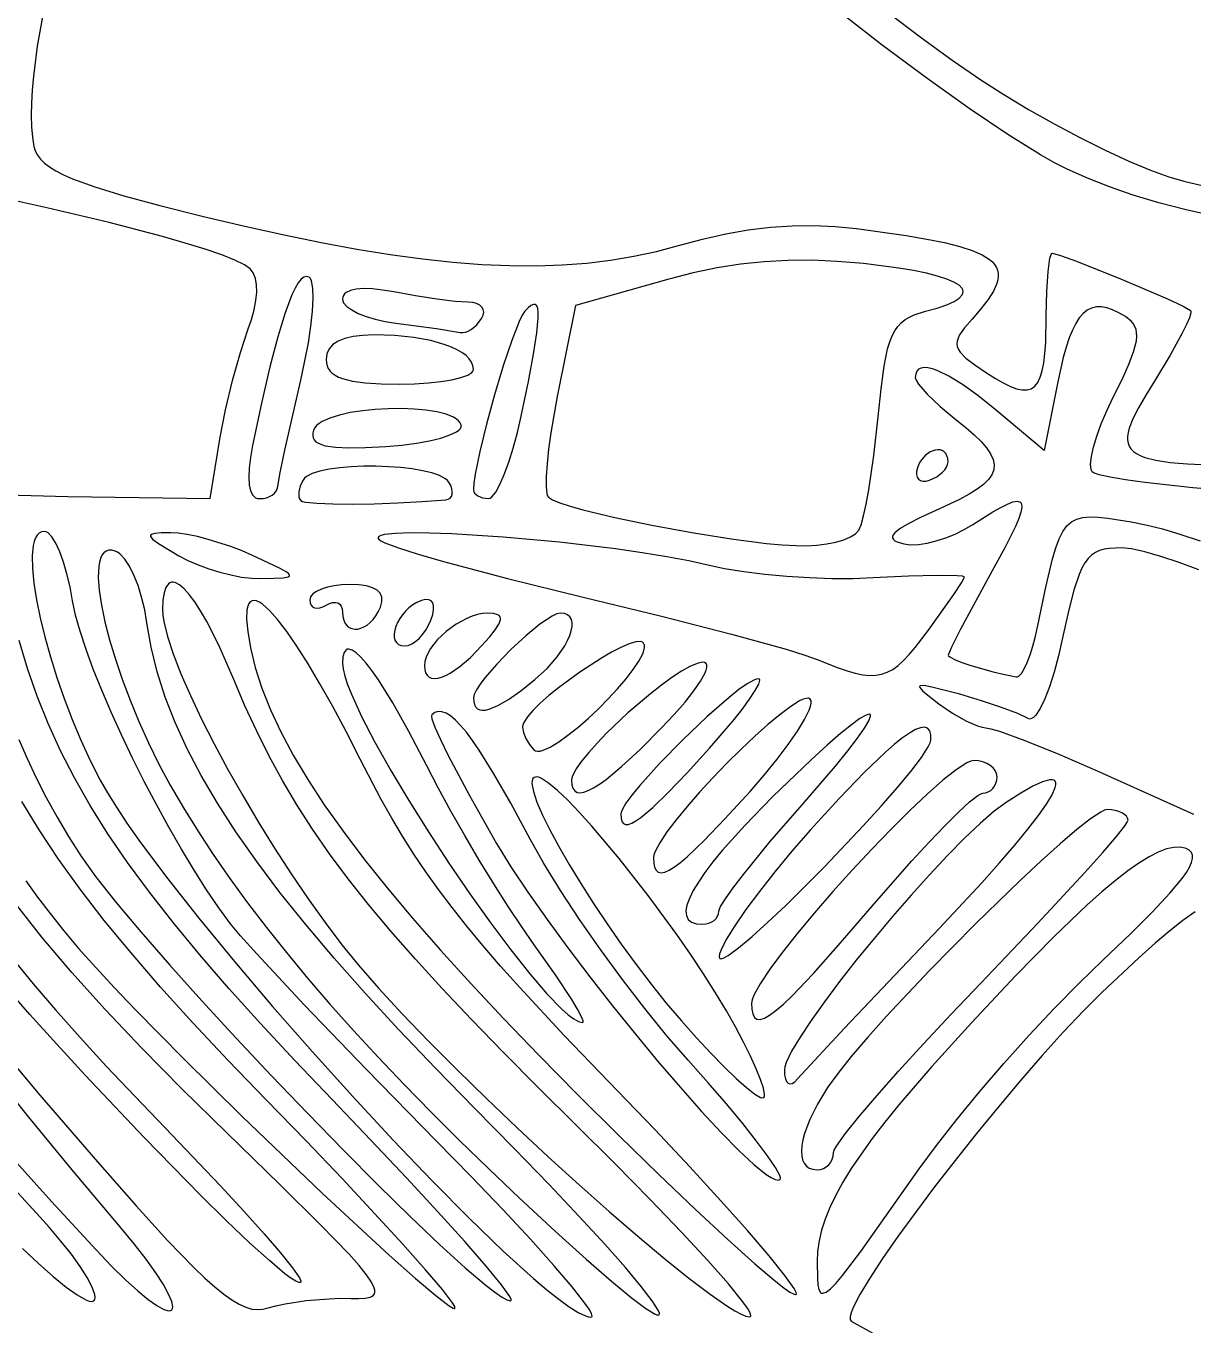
# Model space of a CAD drawing. Header units: millimetres. Extents: x -4.58 to 1.11, y 0.34 to 8.32.
# Drawn here: x -0.871 to -0.078, y 3.272 to 4.154 of the extents above; entities that cross this region are included whole.
import ezdxf

# ---------------------------------------------------------------- set-up
doc = ezdxf.new("R2010")
doc.units = ezdxf.units.MM

msp = doc.modelspace()

# ---------------------------------------------------------------- linework, layer by layer
at = {"flags": 128}
for points in [[(-0.858895, 4.162828), (-0.862824, 4.140493), (-0.86547, 4.120057), (-0.866293, 4.110621), (-0.866772, 4.101741), (-0.866898, 4.093447), (-0.866664, 4.085765), (-0.866062, 4.078722), (-0.865083, 4.072347), (-0.864232, 4.069408), (-0.862802, 4.066574), (-0.860735, 4.063823), (-0.857975, 4.06113), (-0.854464, 4.058473), (-0.850146, 4.055827), (-0.844964, 4.053169), (-0.838859, 4.050476), (-0.823658, 4.044889), (-0.804085, 4.038878), (-0.779685, 4.032256), (-0.75, 4.024833), (-0.721938, 4.018211), (-0.695299, 4.012331), (-0.670003, 4.007187), (-0.645971, 4.002776), (-0.623125, 3.999092), (-0.601384, 3.996131), (-0.58067, 3.993887), (-0.560905, 3.992356), (-0.542007, 3.991533), (-0.5239, 3.991412), (-0.506502, 3.99199), (-0.489736, 3.993261), (-0.473522, 3.995221), (-0.457782, 3.997863), (-0.442435, 4.001185), (-0.427403, 4.005181), (-0.411156, 4.009556), (-0.39541, 4.013075), (-0.380079, 4.015745), (-0.365076, 4.017575), (-0.350316, 4.018573), (-0.335711, 4.018749), (-0.321176, 4.018111), (-0.306625, 4.016667), (-0.272776, 4.011941), (-0.258816, 4.009566), (-0.246752, 4.00712), (-0.236525, 4.004555), (-0.228076, 4.001826), (-0.221343, 3.998885), (-0.216267, 3.995686), (-0.214332, 3.993974), (-0.212789, 3.992181), (-0.21163, 3.990299), (-0.210848, 3.988323), (-0.210436, 3.986248), (-0.210385, 3.984067), (-0.210689, 3.981774), (-0.21134, 3.979364), (-0.213652, 3.974168), (-0.217263, 3.968432), (-0.222112, 3.962109), (-0.228139, 3.955153), (-0.23315, 3.949343), (-0.236546, 3.94451), (-0.237611, 3.942363), (-0.238241, 3.940345), (-0.238425, 3.938417), (-0.238153, 3.93654), (-0.237414, 3.934676), (-0.236197, 3.932786), (-0.232291, 3.928776), (-0.226351, 3.9242), (-0.218292, 3.91875), (-0.212325, 3.914981), (-0.206949, 3.911911), (-0.202134, 3.909567), (-0.197852, 3.907975), (-0.194075, 3.907163), (-0.190776, 3.907158), (-0.187924, 3.907986), (-0.185493, 3.909675), (-0.183454, 3.912252), (-0.181778, 3.915743), (-0.180438, 3.920175), (-0.179405, 3.925576), (-0.178651, 3.931972), (-0.178147, 3.939391), (-0.177778, 3.957403), (-0.177447, 3.973943), (-0.176545, 3.987488), (-0.175211, 3.996639), (-0.174426, 3.999131), (-0.17401, 3.999779), (-0.173583, 4), (-0.168119, 3.998497), (-0.157182, 3.9945), (-0.126255, 3.982082), (-0.095535, 3.968869), (-0.084855, 3.963879), (-0.07975, 3.960986), (-0.079531, 3.960416), (-0.079604, 3.959408), (-0.080576, 3.95618), (-0.082567, 3.951498), (-0.085476, 3.945559), (-0.093641, 3.930693), (-0.104264, 3.913153), (-0.110244, 3.903509), (-0.115185, 3.895003), (-0.118971, 3.887563), (-0.121485, 3.88112), (-0.12223, 3.878249), (-0.122612, 3.875601), (-0.122619, 3.873166), (-0.122235, 3.870936), (-0.121447, 3.868901), (-0.120238, 3.867052), (-0.118596, 3.865382), (-0.116505, 3.86388), (-0.113951, 3.862538), (-0.11092, 3.861348), (-0.103366, 3.859384), (-0.093727, 3.857918), (-0.081887, 3.856877), (-0.06773, 3.856192)], [(-0.062723, 4.024771), (-0.08266, 4.029356), (-0.101317, 4.034247), (-0.118712, 4.039447), (-0.134864, 4.044959), (-0.149792, 4.050786), (-0.163514, 4.056931), (-0.172094, 4.061325), (-0.181721, 4.066751), (-0.20387, 4.080494), (-0.229472, 4.09776), (-0.258036, 4.118145), (-0.289074, 4.141247), (-0.322095, 4.166664)], [(-0.285779, 4.163784), (-0.262375, 4.146124), (-0.241015, 4.13059), (-0.222222, 4.117625), (-0.20658, 4.107609), (-0.189796, 4.097565), (-0.172393, 4.087762), (-0.154896, 4.07847), (-0.137828, 4.069959), (-0.121714, 4.062498), (-0.107078, 4.056357), (-0.094444, 4.051806), (-0.084279, 4.048921), (-0.071791, 4.046013)], [(-0.738556, 3.875), (-0.734934, 3.893638), (-0.730187, 3.913583), (-0.724931, 3.932445), (-0.719778, 3.947833), (-0.717345, 3.954879), (-0.715547, 3.961539), (-0.714386, 3.967741), (-0.713866, 3.973413), (-0.713989, 3.978482), (-0.714756, 3.982876), (-0.716171, 3.986522), (-0.718236, 3.989347), (-0.722116, 3.992079), (-0.728632, 3.995234), (-0.737624, 3.99877), (-0.74893, 4.002648), (-0.762389, 4.006828), (-0.777841, 4.01127), (-0.814078, 4.020778), (-0.856352, 4.030851), (-0.903375, 4.041168)], [(-0.305083, 3.811861), (-0.303492, 3.815573), (-0.301773, 3.821604), (-0.299983, 3.829638), (-0.298175, 3.839359), (-0.294726, 3.862601), (-0.291861, 3.888806), (-0.289936, 3.907966), (-0.287879, 3.92317), (-0.285456, 3.934938), (-0.284034, 3.939696), (-0.282432, 3.943792), (-0.280622, 3.947289), (-0.278573, 3.950252), (-0.276257, 3.952748), (-0.273644, 3.954841), (-0.270705, 3.956596), (-0.267411, 3.958078), (-0.259639, 3.960486), (-0.251751, 3.962673), (-0.245339, 3.964892), (-0.240386, 3.967133), (-0.236878, 3.969383), (-0.234799, 3.971631), (-0.234291, 3.97275), (-0.234135, 3.973865), (-0.234328, 3.974973), (-0.234869, 3.976073), (-0.236988, 3.978245), (-0.240475, 3.980368), (-0.245316, 3.98243), (-0.251494, 3.984421), (-0.258996, 3.986328), (-0.267806, 3.98814), (-0.277909, 3.989845), (-0.301931, 3.992889), (-0.319617, 3.994393), (-0.33663, 3.995113), (-0.353139, 3.995039), (-0.369309, 3.994155), (-0.385309, 3.992448), (-0.401306, 3.989906), (-0.417466, 3.986516), (-0.433958, 3.982264), (-0.497375, 3.964472), (-0.509792, 3.902597), (-0.514113, 3.878064), (-0.515633, 3.866959), (-0.516693, 3.857002), (-0.517268, 3.848472), (-0.517333, 3.84165), (-0.516863, 3.836816), (-0.51642, 3.835232), (-0.515833, 3.83425), (-0.513043, 3.832484), (-0.508019, 3.830445), (-0.501022, 3.828182), (-0.492309, 3.825747), (-0.470766, 3.820559), (-0.445458, 3.815286), (-0.41845, 3.810332), (-0.391806, 3.8061), (-0.367593, 3.802993), (-0.357043, 3.801988), (-0.347875, 3.801417), (-0.340603, 3.801374), (-0.333531, 3.801803), (-0.326832, 3.802658), (-0.320682, 3.803899), (-0.315257, 3.805483), (-0.310732, 3.807366), (-0.307283, 3.809506), (-0.305083, 3.811861)], [(-0.699597, 3.841667), (-0.698243, 3.849941), (-0.694839, 3.866309), (-0.683944, 3.913847), (-0.681076, 3.926797), (-0.678778, 3.939111), (-0.677073, 3.950504), (-0.675984, 3.960689), (-0.675536, 3.96938), (-0.675751, 3.976291), (-0.676653, 3.981134), (-0.677368, 3.982692), (-0.678264, 3.983625), (-0.680001, 3.984168), (-0.681821, 3.983701), (-0.683725, 3.982221), (-0.685715, 3.979726), (-0.687792, 3.976211), (-0.689956, 3.971675), (-0.69455, 3.959524), (-0.699508, 3.94325), (-0.704836, 3.922828), (-0.710544, 3.898234), (-0.716639, 3.869444), (-0.718096, 3.861293), (-0.718961, 3.854105), (-0.719238, 3.847917), (-0.718932, 3.842769), (-0.718049, 3.838698), (-0.716594, 3.835743), (-0.715653, 3.834696), (-0.714571, 3.833942), (-0.713349, 3.833486), (-0.711986, 3.833333), (-0.709573, 3.833503), (-0.707304, 3.833991), (-0.705232, 3.834762), (-0.703406, 3.835781), (-0.701879, 3.837016), (-0.700701, 3.838431), (-0.699923, 3.839993), (-0.699597, 3.841667)], [(-0.561111, 3.955556), (-0.560057, 3.957788), (-0.559702, 3.95987), (-0.56001, 3.961757), (-0.560943, 3.963403), (-0.562464, 3.964762), (-0.564535, 3.96579), (-0.56712, 3.96644), (-0.570181, 3.966667), (-0.579107, 3.967215), (-0.591632, 3.968707), (-0.606095, 3.970915), (-0.620833, 3.973611), (-0.628482, 3.974933), (-0.635306, 3.975687), (-0.641243, 3.975882), (-0.646236, 3.975524), (-0.650224, 3.974624), (-0.653146, 3.973189), (-0.654189, 3.972274), (-0.654943, 3.971228), (-0.655401, 3.970053), (-0.655556, 3.96875), (-0.655368, 3.967525), (-0.654819, 3.96629), (-0.652706, 3.963818), (-0.649367, 3.961401), (-0.644948, 3.959106), (-0.639598, 3.956999), (-0.633466, 3.955146), (-0.626698, 3.953615), (-0.619444, 3.952472), (-0.591684, 3.94879), (-0.575653, 3.946222), (-0.573971, 3.946089), (-0.572131, 3.946405), (-0.570192, 3.947131), (-0.568215, 3.948227), (-0.564383, 3.95138), (-0.561111, 3.955556)], [(-0.53425, 3.889431), (-0.5294, 3.912748), (-0.525866, 3.93145), (-0.52364, 3.945783), (-0.522712, 3.955993), (-0.522732, 3.95963), (-0.523074, 3.962329), (-0.523737, 3.96412), (-0.524719, 3.965036), (-0.526019, 3.965107), (-0.527637, 3.964363), (-0.52957, 3.962835), (-0.531819, 3.960556), (-0.533547, 3.957936), (-0.535646, 3.953581), (-0.540686, 3.940584), (-0.54641, 3.923412), (-0.552285, 3.90391), (-0.557779, 3.883923), (-0.562362, 3.865298), (-0.565502, 3.849879), (-0.566364, 3.84395), (-0.566667, 3.839514), (-0.566459, 3.838271), (-0.565863, 3.837113), (-0.564921, 3.836063), (-0.563674, 3.835148), (-0.560432, 3.833821), (-0.556472, 3.833333), (-0.555373, 3.833624), (-0.554182, 3.834478), (-0.55157, 3.837759), (-0.548728, 3.842946), (-0.545747, 3.849809), (-0.542717, 3.858119), (-0.53973, 3.867646), (-0.536877, 3.87816), (-0.53425, 3.889431)], [(-0.040222, 3.837417), (-0.078177, 3.840744), (-0.110714, 3.844372), (-0.123869, 3.84616), (-0.134373, 3.847858), (-0.141792, 3.849411), (-0.145694, 3.850764), (-0.146562, 3.851611), (-0.14717, 3.852896), (-0.147633, 3.856674), (-0.147139, 3.861886), (-0.145743, 3.868323), (-0.143501, 3.875774), (-0.140468, 3.88403), (-0.136699, 3.892879), (-0.13225, 3.902111), (-0.126018, 3.914702), (-0.121355, 3.925098), (-0.118221, 3.933574), (-0.116573, 3.94041), (-0.116293, 3.943298), (-0.116369, 3.94588), (-0.116795, 3.948191), (-0.117566, 3.950263), (-0.118678, 3.952134), (-0.120124, 3.953836), (-0.124, 3.956875), (-0.128505, 3.959509), (-0.132713, 3.9615), (-0.136642, 3.96283), (-0.140308, 3.963485), (-0.143729, 3.963446), (-0.146921, 3.962699), (-0.149901, 3.961226), (-0.152686, 3.959012), (-0.155293, 3.95604), (-0.157739, 3.952293), (-0.160042, 3.947756), (-0.162217, 3.942412), (-0.164282, 3.936245), (-0.166254, 3.929237), (-0.169986, 3.912639), (-0.179236, 3.865917), (-0.212694, 3.894069), (-0.224229, 3.903327), (-0.234669, 3.910812), (-0.243877, 3.916472), (-0.251717, 3.920252), (-0.255081, 3.92142), (-0.258053, 3.922097), (-0.260614, 3.922278), (-0.262747, 3.921954), (-0.264436, 3.92112), (-0.265664, 3.919769), (-0.266413, 3.917893), (-0.266667, 3.915486), (-0.2661, 3.913686), (-0.264475, 3.911145), (-0.258507, 3.904309), (-0.249674, 3.895916), (-0.238889, 3.886903), (-0.23232, 3.881578), (-0.226698, 3.876647), (-0.222032, 3.872068), (-0.218332, 3.867798), (-0.215608, 3.863795), (-0.213869, 3.860016), (-0.213125, 3.856418), (-0.213385, 3.85296), (-0.21466, 3.849598), (-0.216957, 3.84629), (-0.220288, 3.842994), (-0.224662, 3.839666), (-0.230089, 3.836265), (-0.236577, 3.832748), (-0.252778, 3.825194), (-0.263109, 3.820535), (-0.271158, 3.81651), (-0.276977, 3.813064), (-0.280618, 3.810144), (-0.281639, 3.808864), (-0.282135, 3.807695), (-0.282112, 3.806629), (-0.281579, 3.805661), (-0.28054, 3.804784), (-0.279002, 3.80399), (-0.274458, 3.802625), (-0.269893, 3.802086), (-0.264576, 3.802277), (-0.258699, 3.803144), (-0.252453, 3.804634), (-0.246031, 3.806691), (-0.239624, 3.809264), (-0.233425, 3.812297), (-0.227625, 3.815736), (-0.214011, 3.824314), (-0.208565, 3.827405), (-0.204013, 3.829663), (-0.200347, 3.83106), (-0.197556, 3.831569), (-0.195632, 3.831164), (-0.194992, 3.83061), (-0.194564, 3.829818), (-0.194344, 3.827503), (-0.194961, 3.824193), (-0.196406, 3.819861), (-0.19867, 3.81448), (-0.205616, 3.800464), (-0.215722, 3.781931), (-0.236005, 3.744646), (-0.242177, 3.732544), (-0.244444, 3.727194), (-0.244147, 3.726577), (-0.243285, 3.725849), (-0.240056, 3.724121), (-0.235131, 3.72213), (-0.228882, 3.719995), (-0.213905, 3.715767), (-0.205924, 3.713912), (-0.198111, 3.712389), (-0.197312, 3.712445), (-0.196462, 3.712868), (-0.194639, 3.71474), (-0.192701, 3.717862), (-0.190708, 3.722092), (-0.188721, 3.727286), (-0.186799, 3.733301), (-0.185001, 3.739994), (-0.183389, 3.747222)], [(-0.566667, 3.921028), (-0.566997, 3.92352), (-0.567969, 3.925918), (-0.569557, 3.928212), (-0.571734, 3.930394), (-0.574475, 3.932453), (-0.577752, 3.934382), (-0.581539, 3.93617), (-0.585811, 3.937809), (-0.5957, 3.940602), (-0.607208, 3.942688), (-0.620124, 3.943993), (-0.634236, 3.944444), (-0.641779, 3.944179), (-0.648339, 3.943387), (-0.653909, 3.942071), (-0.658483, 3.940236), (-0.662052, 3.937885), (-0.664611, 3.935023), (-0.666152, 3.931652), (-0.666667, 3.927778), (-0.666512, 3.925556), (-0.666038, 3.923517), (-0.665227, 3.921655), (-0.664063, 3.919965), (-0.662531, 3.918441), (-0.660613, 3.917078), (-0.658294, 3.915871), (-0.655557, 3.914814), (-0.648765, 3.913129), (-0.640106, 3.911979), (-0.62945, 3.911321), (-0.616667, 3.911111), (-0.606623, 3.911313), (-0.597253, 3.911893), (-0.588761, 3.91281), (-0.581354, 3.914023), (-0.575236, 3.915491), (-0.570612, 3.917176), (-0.567687, 3.919035), (-0.566926, 3.920017), (-0.566667, 3.921028)], [(-0.575, 3.883333), (-0.575641, 3.884855), (-0.576756, 3.88626), (-0.578312, 3.887551), (-0.580279, 3.888728), (-0.58532, 3.890745), (-0.591628, 3.892321), (-0.598954, 3.893463), (-0.607048, 3.894181), (-0.615659, 3.894482), (-0.624538, 3.894377), (-0.633435, 3.893872), (-0.6421, 3.892977), (-0.650283, 3.8917), (-0.657734, 3.89005), (-0.664204, 3.888035), (-0.669442, 3.885665), (-0.67152, 3.884348), (-0.673198, 3.882946), (-0.674442, 3.881459), (-0.675222, 3.879889), (-0.675717, 3.877932), (-0.675822, 3.876163), (-0.675522, 3.874578), (-0.674795, 3.873173), (-0.673625, 3.871942), (-0.671992, 3.870883), (-0.669878, 3.869991), (-0.667264, 3.869262), (-0.660463, 3.868276), (-0.651441, 3.867891), (-0.640049, 3.868074), (-0.626139, 3.868792), (-0.615365, 3.869704), (-0.605424, 3.870995), (-0.596524, 3.872605), (-0.588877, 3.874474), (-0.582691, 3.876541), (-0.578176, 3.878747), (-0.576611, 3.879883), (-0.575543, 3.881031), (-0.574997, 3.882184), (-0.575, 3.883333)], [(-0.892073, 3.836145), (-0.842167, 3.834806), (-0.745444, 3.833333), (-0.738556, 3.875)], [(-0.244444, 3.858333), (-0.244627, 3.860582), (-0.245149, 3.862458), (-0.245968, 3.86397), (-0.247045, 3.865126), (-0.248339, 3.865933), (-0.249809, 3.866401), (-0.251415, 3.866537), (-0.253116, 3.866349), (-0.256641, 3.865035), (-0.26006, 3.862523), (-0.263047, 3.858878), (-0.264277, 3.856652), (-0.265278, 3.854167), (-0.26586, 3.851741), (-0.265909, 3.849642), (-0.265461, 3.847904), (-0.264549, 3.846562), (-0.263207, 3.84565), (-0.261469, 3.845202), (-0.25937, 3.845251), (-0.256944, 3.845833), (-0.252091, 3.848109), (-0.248116, 3.851224), (-0.246587, 3.852968), (-0.245431, 3.854769), (-0.2447, 3.856574), (-0.244444, 3.858333)], [(-0.585458, 3.832528), (-0.583792, 3.832917), (-0.582509, 3.833718), (-0.581617, 3.834882), (-0.581125, 3.836361), (-0.581042, 3.838106), (-0.581376, 3.840067), (-0.582137, 3.842196), (-0.583333, 3.844444), (-0.584332, 3.845681), (-0.585738, 3.846844), (-0.58966, 3.848953), (-0.594884, 3.850767), (-0.601191, 3.852283), (-0.608366, 3.853498), (-0.616189, 3.854407), (-0.624445, 3.855009), (-0.632917, 3.855299), (-0.641386, 3.855273), (-0.649636, 3.854929), (-0.65745, 3.854264), (-0.664611, 3.853273), (-0.670901, 3.851953), (-0.676103, 3.850301), (-0.68, 3.848313), (-0.681391, 3.847192), (-0.682375, 3.845986), (-0.68433, 3.841937), (-0.685283, 3.837969), (-0.685182, 3.834537), (-0.684719, 3.833165), (-0.683972, 3.832097), (-0.682742, 3.83148), (-0.680434, 3.83095), (-0.672947, 3.830153), (-0.662231, 3.829702), (-0.649007, 3.829594), (-0.633997, 3.829826), (-0.617921, 3.830394), (-0.601502, 3.831296), (-0.585458, 3.832528)], [(-0.183389, 3.747222), (-0.178091, 3.773135), (-0.173567, 3.792469), (-0.171358, 3.799932), (-0.169058, 3.806068), (-0.166571, 3.810981), (-0.163804, 3.814778), (-0.160661, 3.817563), (-0.157047, 3.819443), (-0.152867, 3.820524), (-0.148028, 3.82091), (-0.142432, 3.820707), (-0.135987, 3.820022), (-0.120167, 3.817625), (-0.110185, 3.81565), (-0.098756, 3.812734), (-0.086283, 3.809019), (-0.073165, 3.804644)], [(-0.591667, 3.397222), (-0.639292, 3.445812), (-0.681545, 3.489812), (-0.713835, 3.524386), (-0.724808, 3.536626), (-0.731569, 3.544694), (-0.739611, 3.555609), (-0.747927, 3.567818), (-0.756419, 3.581126), (-0.764992, 3.595332), (-0.773547, 3.61024), (-0.781989, 3.625652), (-0.79022, 3.641369), (-0.798144, 3.657193), (-0.805663, 3.672926), (-0.812681, 3.688371), (-0.819101, 3.703329), (-0.824825, 3.717603), (-0.829758, 3.730993), (-0.833801, 3.743303), (-0.836859, 3.754334), (-0.838833, 3.763889), (-0.840592, 3.773375), (-0.842692, 3.782224), (-0.845054, 3.790244), (-0.847599, 3.79724), (-0.850249, 3.803018), (-0.852925, 3.807385), (-0.855549, 3.810147), (-0.856817, 3.810866), (-0.858042, 3.811111), (-0.859909, 3.810822), (-0.861526, 3.809972), (-0.862898, 3.808584), (-0.86403, 3.806683), (-0.864927, 3.804291), (-0.865596, 3.801435), (-0.866266, 3.79442), (-0.866085, 3.78583), (-0.865094, 3.775857), (-0.863337, 3.764692), (-0.860858, 3.752528), (-0.857698, 3.739556), (-0.853901, 3.725967), (-0.849511, 3.711954), (-0.844569, 3.697709), (-0.839119, 3.683422), (-0.833205, 3.669287), (-0.826868, 3.655494), (-0.820153, 3.642236), (-0.815212, 3.633539), (-0.809134, 3.62381), (-0.801998, 3.613137), (-0.793882, 3.601605), (-0.775023, 3.576306), (-0.753184, 3.548598), (-0.728991, 3.519167), (-0.703073, 3.488699), (-0.676056, 3.457879), (-0.648566, 3.427392), (-0.621231, 3.397925), (-0.594677, 3.370163), (-0.569532, 3.34479), (-0.546422, 3.322494), (-0.525975, 3.303959), (-0.516945, 3.296316), (-0.508816, 3.289871), (-0.501667, 3.284709), (-0.495574, 3.280915), (-0.490618, 3.278576), (-0.48859, 3.277979), (-0.486875, 3.277778), (-0.48634, 3.277934), (-0.486117, 3.278397), (-0.486585, 3.280216), (-0.488223, 3.283171), (-0.490979, 3.287203), (-0.499629, 3.298249), (-0.512104, 3.312865), (-0.527975, 3.33056), (-0.546812, 3.350844), (-0.568186, 3.373228), (-0.591667, 3.397222)], [(-0.716667, 3.794847), (-0.723816, 3.797914), (-0.731363, 3.800779), (-0.746736, 3.805653), (-0.754107, 3.807535), (-0.760964, 3.808964), (-0.767078, 3.809876), (-0.772222, 3.810208), (-0.778615, 3.810133), (-0.783067, 3.809755), (-0.785536, 3.808955), (-0.786014, 3.808359), (-0.785981, 3.807613), (-0.784358, 3.80561), (-0.780627, 3.802827), (-0.766667, 3.794444), (-0.76052, 3.791264), (-0.753689, 3.788317), (-0.746403, 3.785667), (-0.738889, 3.783377), (-0.731375, 3.781509), (-0.724089, 3.780126), (-0.717258, 3.779292), (-0.711111, 3.779069), (-0.702241, 3.77928), (-0.695983, 3.779652), (-0.692398, 3.780356), (-0.691626, 3.780885), (-0.691545, 3.781562), (-0.692162, 3.782408), (-0.693486, 3.783444), (-0.698279, 3.786171), (-0.716667, 3.794847)], [(-0.257639, 3.743986), (-0.240469, 3.768156), (-0.23524, 3.776248), (-0.233319, 3.780097), (-0.234582, 3.780668), (-0.238209, 3.781048), (-0.251538, 3.781248), (-0.271269, 3.780716), (-0.295361, 3.779472), (-0.308853, 3.778954), (-0.323417, 3.778969), (-0.338594, 3.77948), (-0.353924, 3.780453), (-0.368946, 3.781851), (-0.383201, 3.783638), (-0.396229, 3.785779), (-0.407569, 3.788236), (-0.420405, 3.79113), (-0.435397, 3.793941), (-0.452115, 3.796636), (-0.47013, 3.799179), (-0.50833, 3.803682), (-0.546561, 3.807179), (-0.581385, 3.809402), (-0.596445, 3.809952), (-0.609364, 3.810082), (-0.619713, 3.809759), (-0.627062, 3.80895), (-0.629478, 3.808352), (-0.630982, 3.80762), (-0.631521, 3.806749), (-0.631042, 3.805736), (-0.629562, 3.804715), (-0.62679, 3.803408), (-0.617653, 3.800021), (-0.604201, 3.795737), (-0.587003, 3.790715), (-0.543651, 3.779107), (-0.492153, 3.766486), (-0.439081, 3.753627), (-0.391446, 3.741351), (-0.354459, 3.731049), (-0.341588, 3.727072), (-0.333333, 3.724111), (-0.319057, 3.718454), (-0.312949, 3.716363), (-0.307422, 3.714791), (-0.302397, 3.713759), (-0.297795, 3.713288), (-0.293537, 3.713398), (-0.289543, 3.714111), (-0.285736, 3.715447), (-0.282035, 3.717427), (-0.278361, 3.720071), (-0.274636, 3.7234), (-0.27078, 3.727436), (-0.266715, 3.732198), (-0.257639, 3.743986)], [(-0.565778, 3.419444), (-0.592542, 3.446757), (-0.617348, 3.472812), (-0.640249, 3.497689), (-0.661297, 3.521464), (-0.680544, 3.544216), (-0.698043, 3.566022), (-0.713846, 3.586958), (-0.728005, 3.607104), (-0.740573, 3.626536), (-0.751602, 3.645333), (-0.761144, 3.66357), (-0.769252, 3.681327), (-0.775979, 3.698681), (-0.781375, 3.715709), (-0.785494, 3.732488), (-0.788389, 3.749097), (-0.789924, 3.757948), (-0.791969, 3.766409), (-0.794435, 3.77428), (-0.797234, 3.781361), (-0.800278, 3.787453), (-0.803477, 3.792355), (-0.806742, 3.795868), (-0.808373, 3.797041), (-0.809986, 3.797792), (-0.812316, 3.798318), (-0.814369, 3.798272), (-0.816149, 3.797674), (-0.817663, 3.796548), (-0.818916, 3.794914), (-0.819912, 3.792794), (-0.820656, 3.790211), (-0.821154, 3.787187), (-0.821433, 3.7799), (-0.820788, 3.771108), (-0.819262, 3.760987), (-0.816894, 3.749712), (-0.813727, 3.737457), (-0.809802, 3.724398), (-0.805159, 3.710709), (-0.79984, 3.696565), (-0.793886, 3.682142), (-0.787338, 3.667614), (-0.780237, 3.653157), (-0.772625, 3.638944), (-0.763662, 3.623488), (-0.753932, 3.607773), (-0.743433, 3.591796), (-0.732161, 3.575553), (-0.720114, 3.559041), (-0.707288, 3.542257), (-0.693681, 3.525196), (-0.67929, 3.507856), (-0.664111, 3.490233), (-0.648142, 3.472323), (-0.63138, 3.454123), (-0.613822, 3.43563), (-0.595465, 3.41684), (-0.576306, 3.397749), (-0.556342, 3.378355), (-0.535569, 3.358653), (-0.510999, 3.335862), (-0.490168, 3.317044), (-0.473032, 3.302106), (-0.459545, 3.290958), (-0.449662, 3.283508), (-0.443337, 3.279664), (-0.441494, 3.279066), (-0.440524, 3.279335), (-0.440421, 3.28046), (-0.441179, 3.282429), (-0.445255, 3.288855), (-0.452708, 3.298521), (-0.463491, 3.311337), (-0.47756, 3.327209), (-0.494868, 3.346048), (-0.515371, 3.367761), (-0.539023, 3.392257), (-0.565778, 3.419444)], [(-0.074227, 3.784944), (-0.087564, 3.789991), (-0.099866, 3.79416), (-0.110742, 3.797311), (-0.119806, 3.799305), (-0.126667, 3.8), (-0.134864, 3.799591), (-0.138371, 3.798992), (-0.141534, 3.798051), (-0.144393, 3.796709), (-0.146986, 3.794909), (-0.14935, 3.792591), (-0.151524, 3.789696), (-0.153547, 3.786166), (-0.155458, 3.781942), (-0.159092, 3.771178), (-0.162736, 3.756932), (-0.166694, 3.738736), (-0.169468, 3.726564), (-0.172476, 3.715468), (-0.175621, 3.705672), (-0.178809, 3.697401), (-0.181943, 3.69088), (-0.184929, 3.686332), (-0.186336, 3.684868), (-0.187669, 3.683982), (-0.188918, 3.683702), (-0.190069, 3.684056), (-0.197027, 3.687393), (-0.208094, 3.691608), (-0.221749, 3.696161), (-0.236472, 3.700514), (-0.255368, 3.705458), (-0.260661, 3.706436), (-0.263354, 3.70634), (-0.263765, 3.705872), (-0.263573, 3.705115), (-0.261445, 3.702701), (-0.250653, 3.694083), (-0.24146, 3.68775), (-0.232373, 3.682566), (-0.22444, 3.679064), (-0.221233, 3.67811), (-0.218708, 3.677778), (-0.215292, 3.67718), (-0.209531, 3.675467), (-0.192215, 3.669175), (-0.169243, 3.659866), (-0.143097, 3.6485), (-0.077847, 3.619222)], [(-0.497153, 3.408333), (-0.522793, 3.43365), (-0.546394, 3.457385), (-0.568073, 3.479695), (-0.587951, 3.500734), (-0.606147, 3.520658), (-0.622779, 3.539622), (-0.637968, 3.557781), (-0.651832, 3.57529), (-0.66449, 3.592305), (-0.676063, 3.608981), (-0.686669, 3.625473), (-0.696428, 3.641937), (-0.705459, 3.658527), (-0.713881, 3.6754), (-0.721813, 3.692709), (-0.729375, 3.710611), (-0.738816, 3.732321), (-0.743363, 3.741669), (-0.747754, 3.749974), (-0.751962, 3.757209), (-0.755957, 3.763344), (-0.75971, 3.768352), (-0.763191, 3.772203), (-0.766372, 3.77487), (-0.769223, 3.776323), (-0.770516, 3.776586), (-0.771716, 3.776535), (-0.772818, 3.776166), (-0.77382, 3.775476), (-0.775508, 3.773119), (-0.77675, 3.769435), (-0.777516, 3.764396), (-0.777778, 3.757972), (-0.777563, 3.754215), (-0.776931, 3.749918), (-0.774479, 3.739819), (-0.770553, 3.727912), (-0.765282, 3.714436), (-0.758798, 3.699628), (-0.751232, 3.683724), (-0.742714, 3.666962), (-0.733375, 3.64958), (-0.723346, 3.631815), (-0.712758, 3.613903), (-0.701741, 3.596084), (-0.690426, 3.578593), (-0.678945, 3.561669), (-0.667427, 3.545548), (-0.656003, 3.530468), (-0.644806, 3.516667), (-0.631005, 3.500889), (-0.615018, 3.483597), (-0.597234, 3.465139), (-0.57804, 3.445864), (-0.557825, 3.426122), (-0.536978, 3.406261), (-0.515886, 3.386631), (-0.494939, 3.36758), (-0.474525, 3.349458), (-0.455032, 3.332614), (-0.436848, 3.317396), (-0.420362, 3.304155), (-0.405963, 3.293239), (-0.394038, 3.284996), (-0.389125, 3.281987), (-0.384977, 3.279777), (-0.381641, 3.278411), (-0.379167, 3.277931), (-0.378558, 3.278094), (-0.378302, 3.278592), (-0.378818, 3.280565), (-0.380654, 3.283781), (-0.38375, 3.288173), (-0.393481, 3.300221), (-0.407524, 3.316174), (-0.425397, 3.335496), (-0.446616, 3.357653), (-0.470696, 3.382111), (-0.497153, 3.408333)], [(-0.629847, 3.759722), (-0.628858, 3.763353), (-0.628885, 3.76648), (-0.629937, 3.769109), (-0.632023, 3.771247), (-0.635151, 3.772898), (-0.63933, 3.77407), (-0.644568, 3.774769), (-0.650875, 3.775), (-0.656282, 3.774788), (-0.661325, 3.774179), (-0.665894, 3.773218), (-0.669878, 3.771946), (-0.673169, 3.770407), (-0.675656, 3.768643), (-0.677229, 3.766696), (-0.677778, 3.764611), (-0.677551, 3.762667), (-0.676901, 3.761125), (-0.675873, 3.759999), (-0.674514, 3.759304), (-0.672868, 3.759053), (-0.670981, 3.759262), (-0.668899, 3.759943), (-0.666667, 3.761111), (-0.664435, 3.762251), (-0.662352, 3.762849), (-0.660465, 3.762927), (-0.658819, 3.762503), (-0.65746, 3.7616), (-0.656432, 3.760236), (-0.655782, 3.758432), (-0.655556, 3.756208), (-0.655343, 3.753244), (-0.654734, 3.750733), (-0.653775, 3.748669), (-0.652509, 3.747046), (-0.650983, 3.745858), (-0.649241, 3.745098), (-0.647329, 3.744761), (-0.64529, 3.74484), (-0.64317, 3.745329), (-0.641015, 3.746223), (-0.638869, 3.747514), (-0.636776, 3.749197), (-0.634783, 3.751265), (-0.632934, 3.753713), (-0.631273, 3.756534), (-0.629847, 3.759722)], [(-0.468931, 3.431347), (-0.505032, 3.468946), (-0.53515, 3.501385), (-0.548262, 3.516053), (-0.560236, 3.529892), (-0.571191, 3.543056), (-0.581245, 3.555698), (-0.590518, 3.567972), (-0.599129, 3.580031), (-0.607198, 3.592029), (-0.614843, 3.604121), (-0.622183, 3.616458), (-0.629338, 3.629196), (-0.643569, 3.656486), (-0.653135, 3.675194), (-0.66226, 3.692255), (-0.670899, 3.707624), (-0.679005, 3.721253), (-0.686534, 3.733095), (-0.693438, 3.743105), (-0.699673, 3.751236), (-0.705193, 3.757441), (-0.709951, 3.761674), (-0.71203, 3.763036), (-0.713902, 3.763887), (-0.715561, 3.764223), (-0.717001, 3.764036), (-0.718216, 3.763321), (-0.7192, 3.762072), (-0.719949, 3.760284), (-0.720456, 3.75795), (-0.720721, 3.751623), (-0.71995, 3.743044), (-0.718097, 3.732167), (-0.71483, 3.718633), (-0.710325, 3.704619), (-0.704547, 3.690073), (-0.697457, 3.674944), (-0.689019, 3.659181), (-0.679194, 3.642734), (-0.667946, 3.625551), (-0.655238, 3.607582), (-0.641032, 3.588775), (-0.62529, 3.56908), (-0.607976, 3.548445), (-0.589052, 3.526821), (-0.568482, 3.504155), (-0.546226, 3.480398), (-0.52225, 3.455497), (-0.496514, 3.429403), (-0.46778, 3.40085), (-0.440716, 3.374471), (-0.415933, 3.350824), (-0.39404, 3.330469), (-0.375649, 3.313964), (-0.361371, 3.301868), (-0.355966, 3.297648), (-0.351817, 3.29474), (-0.349002, 3.293214), (-0.348119, 3.29299), (-0.347597, 3.293139), (-0.347429, 3.293645), (-0.347594, 3.294486), (-0.348894, 3.297136), (-0.355149, 3.306062), (-0.365866, 3.319349), (-0.380545, 3.336431), (-0.398689, 3.356738), (-0.4198, 3.379705), (-0.44338, 3.404764), (-0.468931, 3.431347)], [(-0.595625, 3.750917), (-0.594377, 3.754705), (-0.593739, 3.75793), (-0.5937, 3.760567), (-0.594248, 3.762594), (-0.595371, 3.763986), (-0.597057, 3.764721), (-0.599293, 3.764775), (-0.602069, 3.764125), (-0.605093, 3.762866), (-0.607917, 3.761211), (-0.610519, 3.759226), (-0.612875, 3.756976), (-0.61496, 3.754528), (-0.616751, 3.751947), (-0.618223, 3.749299), (-0.619354, 3.746651), (-0.620119, 3.744068), (-0.620494, 3.741615), (-0.620456, 3.739359), (-0.61998, 3.737365), (-0.619042, 3.7357), (-0.617619, 3.734429), (-0.615687, 3.733618), (-0.613222, 3.733333), (-0.610907, 3.733692), (-0.60848, 3.734721), (-0.606014, 3.736348), (-0.60358, 3.7385), (-0.601251, 3.741105), (-0.599101, 3.744091), (-0.597201, 3.747386), (-0.595625, 3.750917)], [(-0.561111, 3.733333), (-0.555833, 3.739352), (-0.551958, 3.744247), (-0.549466, 3.748116), (-0.548342, 3.751059), (-0.548287, 3.752214), (-0.548567, 3.753175), (-0.549181, 3.753954), (-0.550125, 3.754564), (-0.552997, 3.755324), (-0.557167, 3.755556), (-0.56052, 3.755315), (-0.564012, 3.754621), (-0.567592, 3.753513), (-0.571213, 3.752033), (-0.578379, 3.748118), (-0.58512, 3.7432), (-0.591043, 3.737604), (-0.593576, 3.734653), (-0.595758, 3.731655), (-0.597541, 3.72865), (-0.598874, 3.725679), (-0.59971, 3.722782), (-0.6, 3.72), (-0.59979, 3.717303), (-0.599176, 3.715114), (-0.598181, 3.713425), (-0.596828, 3.712228), (-0.59514, 3.711514), (-0.593141, 3.711277), (-0.590853, 3.711507), (-0.5883, 3.712198), (-0.585505, 3.713341), (-0.582492, 3.714928), (-0.5759, 3.719402), (-0.568712, 3.725559), (-0.561111, 3.733333)], [(-0.525, 3.710472), (-0.516738, 3.718128), (-0.509941, 3.725919), (-0.504746, 3.733489), (-0.502792, 3.73708), (-0.50129, 3.740483), (-0.500257, 3.743651), (-0.499711, 3.746542), (-0.499668, 3.749111), (-0.500146, 3.751312), (-0.501163, 3.753102), (-0.502734, 3.754435), (-0.504878, 3.755268), (-0.507611, 3.755556), (-0.510103, 3.755028), (-0.513335, 3.753527), (-0.517182, 3.751174), (-0.52152, 3.748089), (-0.531173, 3.740208), (-0.5413, 3.730852), (-0.550907, 3.720991), (-0.559, 3.711593), (-0.562168, 3.707369), (-0.564584, 3.703625), (-0.566125, 3.70048), (-0.566667, 3.698056), (-0.566496, 3.695558), (-0.565986, 3.6935), (-0.56514, 3.691883), (-0.563961, 3.690705), (-0.562452, 3.689964), (-0.560617, 3.689661), (-0.558458, 3.689794), (-0.555979, 3.690363), (-0.550073, 3.692802), (-0.542924, 3.696972), (-0.534558, 3.702864), (-0.525, 3.710472)], [(-0.662556, 3.425375), (-0.6879, 3.451911), (-0.711267, 3.477045), (-0.732745, 3.500911), (-0.752422, 3.523643), (-0.770385, 3.545375), (-0.786722, 3.56624), (-0.801521, 3.586372), (-0.81487, 3.605905), (-0.826856, 3.624972), (-0.837568, 3.643708), (-0.847093, 3.662246), (-0.855518, 3.680721), (-0.862933, 3.699265), (-0.869424, 3.718012), (-0.875079, 3.737097)], [(-0.525486, 3.530556), (-0.533915, 3.542558), (-0.543139, 3.556462), (-0.552858, 3.571771), (-0.562773, 3.587986), (-0.572584, 3.60461), (-0.581992, 3.621145), (-0.590698, 3.637094), (-0.598403, 3.651958), (-0.610517, 3.675277), (-0.621524, 3.694805), (-0.631269, 3.71035), (-0.635619, 3.71657), (-0.639594, 3.721722), (-0.643175, 3.725783), (-0.646342, 3.728729), (-0.649075, 3.730537), (-0.651356, 3.731181), (-0.65232, 3.73106), (-0.653164, 3.730639), (-0.654479, 3.728886), (-0.655283, 3.725898), (-0.655556, 3.721653), (-0.655158, 3.717724), (-0.653995, 3.712865), (-0.652114, 3.707145), (-0.649561, 3.700634), (-0.642621, 3.685516), (-0.633547, 3.668061), (-0.622707, 3.648824), (-0.610471, 3.628358), (-0.597209, 3.607215), (-0.58329, 3.58595), (-0.569084, 3.565114), (-0.554959, 3.545262), (-0.541287, 3.526947), (-0.528436, 3.510721), (-0.516777, 3.497138), (-0.506677, 3.486751), (-0.502328, 3.482929), (-0.498508, 3.480113), (-0.495263, 3.478373), (-0.492639, 3.477778), (-0.492263, 3.478052), (-0.492289, 3.478855), (-0.493482, 3.481942), (-0.496084, 3.486823), (-0.499958, 3.493281), (-0.510987, 3.510063), (-0.525486, 3.530556)], [(-0.451111, 3.735139), (-0.451879, 3.735874), (-0.45303, 3.736263), (-0.456379, 3.736072), (-0.460943, 3.734715), (-0.466507, 3.732339), (-0.472858, 3.729092), (-0.479782, 3.725124), (-0.494488, 3.715613), (-0.508911, 3.70499), (-0.51548, 3.699633), (-0.521336, 3.694442), (-0.526263, 3.689565), (-0.530048, 3.685152), (-0.532476, 3.681349), (-0.533115, 3.679723), (-0.533333, 3.678306), (-0.532734, 3.674625), (-0.531102, 3.670467), (-0.528687, 3.666343), (-0.525736, 3.662764), (-0.524624, 3.662062), (-0.523174, 3.661803), (-0.52141, 3.661963), (-0.51936, 3.662516), (-0.514503, 3.664699), (-0.50881, 3.668153), (-0.502491, 3.672673), (-0.495752, 3.67806), (-0.488803, 3.684111), (-0.481851, 3.690623), (-0.475104, 3.697396), (-0.468771, 3.704228), (-0.463059, 3.710915), (-0.458178, 3.717258), (-0.454334, 3.723054), (-0.451736, 3.7281), (-0.450969, 3.730279), (-0.450592, 3.732196), (-0.450631, 3.733824), (-0.451111, 3.735139)], [(-0.438889, 3.677778), (-0.430328, 3.686861), (-0.423017, 3.695263), (-0.417057, 3.702821), (-0.41255, 3.70937), (-0.409599, 3.714748), (-0.408738, 3.716947), (-0.408305, 3.718791), (-0.408311, 3.720262), (-0.40877, 3.721337), (-0.409695, 3.721998), (-0.411097, 3.722222), (-0.414842, 3.721489), (-0.419702, 3.719401), (-0.425491, 3.716126), (-0.43202, 3.711834), (-0.439102, 3.706693), (-0.446551, 3.700871), (-0.461799, 3.687858), (-0.476265, 3.674143), (-0.482737, 3.667443), (-0.488453, 3.661074), (-0.493224, 3.655203), (-0.496864, 3.649998), (-0.499185, 3.645629), (-0.499792, 3.643811), (-0.5, 3.642264), (-0.499775, 3.639126), (-0.499096, 3.636687), (-0.497957, 3.634952), (-0.496354, 3.633922), (-0.49428, 3.633602), (-0.491731, 3.633994), (-0.488701, 3.635101), (-0.485184, 3.636927), (-0.481175, 3.639475), (-0.47667, 3.642747), (-0.466145, 3.651479), (-0.453565, 3.663147), (-0.438889, 3.677778)], [(-0.406361, 3.663889), (-0.390668, 3.682224), (-0.384334, 3.690244), (-0.379189, 3.69724), (-0.375371, 3.703018), (-0.373015, 3.707385), (-0.372258, 3.710147), (-0.372522, 3.710866), (-0.373236, 3.711111), (-0.374598, 3.710882), (-0.376334, 3.710212), (-0.38082, 3.707657), (-0.386474, 3.703664), (-0.393079, 3.698448), (-0.408261, 3.68521), (-0.424613, 3.66967), (-0.440382, 3.653556), (-0.453816, 3.638595), (-0.45911, 3.632087), (-0.463162, 3.626515), (-0.465754, 3.622094), (-0.466434, 3.620384), (-0.466667, 3.619042), (-0.466474, 3.616287), (-0.465886, 3.614213), (-0.464885, 3.612833), (-0.463453, 3.61216), (-0.461573, 3.612207), (-0.459227, 3.612986), (-0.456399, 3.614511), (-0.453071, 3.616793), (-0.444845, 3.623685), (-0.434411, 3.633762), (-0.421629, 3.64713), (-0.406361, 3.663889)], [(-0.378847, 3.634611), (-0.369182, 3.645734), (-0.360485, 3.656432), (-0.352923, 3.666447), (-0.346665, 3.675521), (-0.341877, 3.683397), (-0.338728, 3.689818), (-0.33782, 3.692402), (-0.337384, 3.694526), (-0.337442, 3.696157), (-0.338014, 3.697264), (-0.33912, 3.697807), (-0.340708, 3.697754), (-0.342746, 3.697139), (-0.345199, 3.695997), (-0.351214, 3.692268), (-0.358482, 3.686842), (-0.36673, 3.679994), (-0.375687, 3.672), (-0.385081, 3.663134), (-0.394641, 3.653672), (-0.404093, 3.643889), (-0.413168, 3.634059), (-0.421592, 3.624459), (-0.429094, 3.615363), (-0.435402, 3.607047), (-0.440244, 3.599786), (-0.443349, 3.593854), (-0.444165, 3.591473), (-0.444444, 3.589528), (-0.444253, 3.585927), (-0.443661, 3.583098), (-0.442642, 3.581061), (-0.441171, 3.579832), (-0.439223, 3.579429), (-0.43677, 3.57987), (-0.433788, 3.581173), (-0.43025, 3.583356), (-0.426131, 3.586436), (-0.421404, 3.590431), (-0.410026, 3.601237), (-0.39591, 3.615916), (-0.378847, 3.634611)], [(-0.420889, 3.452111), (-0.435351, 3.468778), (-0.450393, 3.487275), (-0.465574, 3.506986), (-0.480455, 3.527295), (-0.494594, 3.547588), (-0.507553, 3.567248), (-0.51889, 3.58566), (-0.528167, 3.602208), (-0.541241, 3.626503), (-0.552753, 3.6466), (-0.562808, 3.662635), (-0.567322, 3.66917), (-0.571512, 3.67474), (-0.575391, 3.67936), (-0.578971, 3.683049), (-0.582266, 3.685822), (-0.58529, 3.687697), (-0.588055, 3.688689), (-0.590574, 3.688816), (-0.592862, 3.688095), (-0.594931, 3.686542), (-0.595142, 3.68565), (-0.594854, 3.683941), (-0.592869, 3.678253), (-0.589155, 3.669835), (-0.583894, 3.659045), (-0.569448, 3.63178), (-0.550972, 3.599319), (-0.541196, 3.583452), (-0.529676, 3.566093), (-0.516723, 3.547608), (-0.502644, 3.528363), (-0.487749, 3.508724), (-0.472347, 3.489056), (-0.456746, 3.469725), (-0.441255, 3.451097), (-0.426184, 3.433537), (-0.41184, 3.417412), (-0.398533, 3.403086), (-0.386572, 3.390925), (-0.376265, 3.381295), (-0.367922, 3.374563), (-0.364583, 3.372397), (-0.361851, 3.371092), (-0.359764, 3.370695), (-0.358361, 3.37125), (-0.358156, 3.372202), (-0.358648, 3.373894), (-0.361598, 3.379334), (-0.366955, 3.387238), (-0.374464, 3.397274), (-0.383867, 3.409112), (-0.39491, 3.422418), (-0.407336, 3.436862), (-0.420889, 3.452111)], [(-0.4, 3.553333), (-0.399707, 3.554567), (-0.398848, 3.556412), (-0.395546, 3.561782), (-0.390325, 3.569149), (-0.383418, 3.578215), (-0.365471, 3.600263), (-0.343556, 3.625556), (-0.320921, 3.651712), (-0.312462, 3.662104), (-0.305874, 3.670696), (-0.301131, 3.677482), (-0.298209, 3.682454), (-0.297083, 3.685606), (-0.297185, 3.686497), (-0.297726, 3.686931), (-0.298703, 3.686906), (-0.300113, 3.686421), (-0.30422, 3.684071), (-0.31002, 3.679873), (-0.317489, 3.673821), (-0.326601, 3.665908), (-0.337331, 3.656126), (-0.363542, 3.630931), (-0.382484, 3.611547), (-0.397832, 3.594396), (-0.40414, 3.586691), (-0.409527, 3.579585), (-0.413986, 3.573092), (-0.417509, 3.567224), (-0.420089, 3.561996), (-0.421718, 3.557421), (-0.422389, 3.553512), (-0.422094, 3.550284), (-0.420827, 3.54775), (-0.418579, 3.545922), (-0.415343, 3.544816), (-0.411111, 3.544444), (-0.408879, 3.544626), (-0.406797, 3.545146), (-0.40491, 3.545968), (-0.403264, 3.547056), (-0.401904, 3.548372), (-0.400877, 3.549882), (-0.400227, 3.551548), (-0.4, 3.553333)], [(-0.256069, 3.669444), (-0.256145, 3.673106), (-0.256882, 3.675778), (-0.258284, 3.677457), (-0.260353, 3.678144), (-0.26309, 3.677835), (-0.266498, 3.676531), (-0.270579, 3.674228), (-0.275335, 3.670925), (-0.280768, 3.666622), (-0.286881, 3.661316), (-0.301153, 3.647689), (-0.318169, 3.630032), (-0.337944, 3.608333), (-0.350391, 3.594043), (-0.362, 3.580054), (-0.372516, 3.56672), (-0.381687, 3.554392), (-0.38926, 3.543426), (-0.39498, 3.534173), (-0.398593, 3.526988), (-0.399531, 3.52428), (-0.399847, 3.522222), (-0.399434, 3.521188), (-0.398237, 3.521051), (-0.396309, 3.521756), (-0.393701, 3.523252), (-0.386654, 3.5284), (-0.377513, 3.536067), (-0.366694, 3.545829), (-0.354615, 3.557258), (-0.328339, 3.583411), (-0.302015, 3.611118), (-0.289876, 3.624488), (-0.278974, 3.636966), (-0.269726, 3.648128), (-0.262549, 3.657545), (-0.257858, 3.664793), (-0.256575, 3.66747), (-0.256069, 3.669444)], [(-0.875421, 3.669901), (-0.869754, 3.656865), (-0.863522, 3.643711), (-0.856739, 3.63048), (-0.849418, 3.617217), (-0.841574, 3.603964), (-0.833222, 3.590764), (-0.823282, 3.576838), (-0.809515, 3.559438), (-0.792506, 3.539165), (-0.772837, 3.516625), (-0.751091, 3.49242), (-0.727852, 3.467154), (-0.703702, 3.44143), (-0.679224, 3.415852), (-0.655002, 3.391024), (-0.631618, 3.367547), (-0.609655, 3.346027), (-0.589697, 3.327067), (-0.572326, 3.311269), (-0.558126, 3.299238), (-0.552397, 3.294823), (-0.547679, 3.291577), (-0.544046, 3.289573), (-0.541569, 3.288889), (-0.541183, 3.289067), (-0.541142, 3.289597), (-0.54207, 3.291675), (-0.547741, 3.299658), (-0.558086, 3.31228), (-0.572609, 3.328981), (-0.590814, 3.3492), (-0.612204, 3.372379), (-0.636283, 3.397957), (-0.662556, 3.425375)], [(-0.294514, 3.558333), (-0.268973, 3.587454), (-0.257234, 3.600191), (-0.246585, 3.611302), (-0.237327, 3.620479), (-0.229762, 3.627415), (-0.224191, 3.631803), (-0.222248, 3.632944), (-0.220917, 3.633333), (-0.218948, 3.63356), (-0.217111, 3.63421), (-0.215446, 3.635238), (-0.213993, 3.636597), (-0.212793, 3.638243), (-0.211885, 3.64013), (-0.211311, 3.642212), (-0.211111, 3.644444), (-0.211433, 3.646676), (-0.212356, 3.648759), (-0.213814, 3.650646), (-0.215745, 3.652292), (-0.218082, 3.653651), (-0.220762, 3.654679), (-0.223719, 3.655329), (-0.226889, 3.655556), (-0.229013, 3.655143), (-0.231751, 3.653937), (-0.238891, 3.64934), (-0.247952, 3.642156), (-0.258575, 3.632776), (-0.270403, 3.621588), (-0.283078, 3.608984), (-0.296244, 3.595353), (-0.309542, 3.581087), (-0.322614, 3.566575), (-0.335104, 3.552207), (-0.346653, 3.538374), (-0.356905, 3.525466), (-0.3655, 3.513873), (-0.372083, 3.503986), (-0.376294, 3.496194), (-0.377399, 3.493206), (-0.377778, 3.490889), (-0.37758, 3.486733), (-0.376953, 3.4835), (-0.375846, 3.481232), (-0.374207, 3.47997), (-0.371986, 3.479755), (-0.369132, 3.48063), (-0.365592, 3.482634), (-0.361318, 3.485809), (-0.356256, 3.490197), (-0.350357, 3.495839), (-0.335842, 3.511049), (-0.317364, 3.53177), (-0.294514, 3.558333)], [(-0.394833, 3.485611), (-0.402241, 3.497962), (-0.410434, 3.510847), (-0.419262, 3.524081), (-0.428575, 3.537482), (-0.448064, 3.564047), (-0.467707, 3.589075), (-0.486309, 3.611097), (-0.494848, 3.620521), (-0.502679, 3.628644), (-0.509653, 3.635282), (-0.515622, 3.64025), (-0.520435, 3.643365), (-0.522362, 3.644171), (-0.523944, 3.644444), (-0.525355, 3.644146), (-0.526319, 3.643268), (-0.526852, 3.641836), (-0.526969, 3.639879), (-0.526021, 3.634489), (-0.5236, 3.627311), (-0.519832, 3.618555), (-0.514843, 3.608435), (-0.508759, 3.597161), (-0.501707, 3.584946), (-0.493811, 3.572001), (-0.485197, 3.558539), (-0.475992, 3.54477), (-0.466321, 3.530907), (-0.456311, 3.517162), (-0.446087, 3.503746), (-0.435774, 3.490872), (-0.4255, 3.47875), (-0.41527, 3.467293), (-0.405505, 3.456826), (-0.396433, 3.447562), (-0.388286, 3.439714), (-0.381294, 3.433495), (-0.375686, 3.429119), (-0.371691, 3.4268), (-0.370372, 3.426478), (-0.369542, 3.42675), (-0.369133, 3.427595), (-0.369051, 3.428958), (-0.369812, 3.433121), (-0.37172, 3.438996), (-0.374672, 3.446342), (-0.378563, 3.454918), (-0.38329, 3.464482), (-0.388748, 3.474794), (-0.394833, 3.485611)], [(-0.250389, 3.541625), (-0.221465, 3.572608), (-0.209411, 3.586082), (-0.19898, 3.598179), (-0.190184, 3.608874), (-0.183037, 3.618143), (-0.177551, 3.625961), (-0.17374, 3.632306), (-0.171615, 3.637151), (-0.17119, 3.639004), (-0.171191, 3.640474), (-0.17162, 3.641556), (-0.17248, 3.642249), (-0.173771, 3.642549), (-0.175494, 3.642453), (-0.180248, 3.641061), (-0.186753, 3.63805), (-0.195022, 3.633394), (-0.205069, 3.627069), (-0.213072, 3.621125), (-0.222534, 3.612924), (-0.233181, 3.602794), (-0.244743, 3.591064), (-0.256946, 3.578065), (-0.269518, 3.564124), (-0.282186, 3.549572), (-0.294677, 3.534736), (-0.30672, 3.519947), (-0.318041, 3.505533), (-0.328368, 3.491824), (-0.337429, 3.479148), (-0.34495, 3.467834), (-0.35066, 3.458213), (-0.354286, 3.450612), (-0.355233, 3.447672), (-0.355556, 3.445361), (-0.355387, 3.442099), (-0.354898, 3.439523), (-0.354116, 3.437649), (-0.353066, 3.436497), (-0.351775, 3.436082), (-0.35027, 3.436424), (-0.348577, 3.437539), (-0.346722, 3.439444), (-0.314774, 3.473811), (-0.250389, 3.541625)], [(-0.707194, 3.425), (-0.733199, 3.451933), (-0.757139, 3.477485), (-0.779089, 3.501773), (-0.799125, 3.524919), (-0.817324, 3.54704), (-0.833761, 3.568257), (-0.848512, 3.588689), (-0.861653, 3.608455), (-0.873259, 3.627674)], [(-0.322222, 3.389389), (-0.321703, 3.391106), (-0.320181, 3.393828), (-0.314332, 3.402049), (-0.305084, 3.413579), (-0.292847, 3.427948), (-0.278033, 3.444682), (-0.26105, 3.463311), (-0.24231, 3.483361), (-0.222222, 3.504361), (-0.183394, 3.545066), (-0.151597, 3.57949), (-0.139361, 3.593211), (-0.130113, 3.604002), (-0.124263, 3.611407), (-0.122741, 3.613698), (-0.122222, 3.614972), (-0.122511, 3.616428), (-0.12334, 3.617787), (-0.12465, 3.619018), (-0.126384, 3.620092), (-0.128482, 3.620979), (-0.130888, 3.62165), (-0.133543, 3.622074), (-0.136389, 3.622222), (-0.138199, 3.621808), (-0.140722, 3.620597), (-0.147729, 3.615958), (-0.157051, 3.608661), (-0.168331, 3.599061), (-0.181211, 3.587514), (-0.195334, 3.574375), (-0.225875, 3.544743), (-0.257093, 3.51301), (-0.286127, 3.482019), (-0.298931, 3.467691), (-0.310115, 3.454614), (-0.319322, 3.443145), (-0.326194, 3.433639), (-0.333088, 3.422346), (-0.338324, 3.411844), (-0.341872, 3.402353), (-0.343006, 3.398056), (-0.343707, 3.394094), (-0.343972, 3.390495), (-0.343798, 3.387286), (-0.343181, 3.384496), (-0.342118, 3.382151), (-0.340606, 3.380279), (-0.338639, 3.378908), (-0.336217, 3.378065), (-0.333333, 3.377778), (-0.331101, 3.378015), (-0.329019, 3.378694), (-0.327132, 3.379767), (-0.325486, 3.381187), (-0.324127, 3.382907), (-0.323099, 3.384879), (-0.322449, 3.387056), (-0.322222, 3.389389)], [(-0.264083, 3.378292), (-0.252355, 3.394316), (-0.238502, 3.41199), (-0.223034, 3.430732), (-0.206464, 3.44996), (-0.189301, 3.469093), (-0.172058, 3.487548), (-0.155246, 3.504743), (-0.139375, 3.520097), (-0.120564, 3.537976), (-0.105428, 3.553016), (-0.093806, 3.565433), (-0.085536, 3.575444), (-0.082608, 3.579615), (-0.080458, 3.583266), (-0.079064, 3.586422), (-0.078408, 3.589113), (-0.078469, 3.591364), (-0.079226, 3.593202), (-0.08066, 3.594655), (-0.08275, 3.59575), (-0.08663, 3.59666), (-0.091052, 3.596589), (-0.096049, 3.595511), (-0.101656, 3.593399), (-0.107904, 3.590226), (-0.114829, 3.585964), (-0.122462, 3.580587), (-0.130839, 3.574068), (-0.139991, 3.566379), (-0.149952, 3.557494), (-0.172436, 3.536025), (-0.198557, 3.509447), (-0.228583, 3.477542), (-0.255435, 3.447928), (-0.277792, 3.421859), (-0.287374, 3.410018), (-0.295937, 3.3989), (-0.303518, 3.38845), (-0.310151, 3.378615), (-0.315872, 3.369338), (-0.320716, 3.360567), (-0.324718, 3.352247), (-0.327913, 3.344323), (-0.330337, 3.336741), (-0.332025, 3.329446), (-0.333012, 3.322384), (-0.333333, 3.3155), (-0.33316, 3.303931), (-0.332797, 3.299654), (-0.33212, 3.296499), (-0.331033, 3.294554), (-0.330304, 3.294063), (-0.329436, 3.293908), (-0.327234, 3.294649), (-0.324328, 3.296865), (-0.320622, 3.300644), (-0.316018, 3.306075), (-0.303726, 3.322246), (-0.264083, 3.378292)], [(-0.870546, 3.573989), (-0.862724, 3.56291), (-0.854201, 3.551629), (-0.844844, 3.539984), (-0.834518, 3.527813), (-0.82309, 3.514954), (-0.810425, 3.501244), (-0.79639, 3.48652), (-0.763671, 3.453385), (-0.723861, 3.41425), (-0.669326, 3.361948), (-0.645173, 3.339375), (-0.623885, 3.319899), (-0.606058, 3.304058), (-0.592283, 3.292387), (-0.583154, 3.28542), (-0.580517, 3.283869), (-0.579713, 3.283605), (-0.579264, 3.283694), (-0.579425, 3.28493), (-0.580936, 3.287517), (-0.587749, 3.296453), (-0.599178, 3.309923), (-0.614698, 3.327347), (-0.633784, 3.348146), (-0.655912, 3.371741), (-0.680557, 3.397552), (-0.707194, 3.425)], [(-0.650028, 3.290431), (-0.644635, 3.290361), (-0.640202, 3.29062), (-0.636826, 3.29134), (-0.635566, 3.291915), (-0.634608, 3.292654), (-0.633964, 3.293576), (-0.633647, 3.294695), (-0.633668, 3.296029), (-0.634041, 3.297595), (-0.635891, 3.301486), (-0.639295, 3.306502), (-0.644354, 3.312774), (-0.651165, 3.320435), (-0.670446, 3.340456), (-0.697931, 3.367624), (-0.734417, 3.403), (-0.764398, 3.432382), (-0.791826, 3.460195), (-0.816786, 3.486577), (-0.839364, 3.511666), (-0.859645, 3.535602), (-0.877714, 3.558524)], [(-0.076715, 3.552929), (-0.084914, 3.547032), (-0.093944, 3.539891), (-0.103881, 3.53147), (-0.114803, 3.521735), (-0.139917, 3.498181), (-0.152542, 3.485588), (-0.166155, 3.471175), (-0.180489, 3.455293), (-0.195273, 3.438294), (-0.210242, 3.420528), (-0.225125, 3.402348), (-0.239654, 3.384105), (-0.253563, 3.366149), (-0.266581, 3.348834), (-0.27844, 3.332509), (-0.288874, 3.317527), (-0.297612, 3.304239), (-0.304387, 3.292997), (-0.308931, 3.284151), (-0.310282, 3.280737), (-0.310974, 3.278053), (-0.310975, 3.276145), (-0.31025, 3.275056), (-0.283333, 3.260014)], [(-0.879694, 3.521073), (-0.865654, 3.504036), (-0.850383, 3.486247), (-0.833834, 3.467643), (-0.815961, 3.448158), (-0.796717, 3.427729), (-0.776056, 3.406292), (-0.738685, 3.367105), (-0.722632, 3.349674), (-0.708839, 3.334259), (-0.697682, 3.321289), (-0.689542, 3.311196), (-0.684795, 3.30441), (-0.683812, 3.302391), (-0.683819, 3.301361), (-0.684331, 3.301129), (-0.685101, 3.301188), (-0.687381, 3.302149), (-0.690599, 3.304183), (-0.694696, 3.307226), (-0.705281, 3.316087), (-0.718652, 3.328232), (-0.734325, 3.343157), (-0.751817, 3.36036), (-0.790323, 3.399589), (-0.830298, 3.441897), (-0.849628, 3.46295), (-0.867874, 3.483265), (-0.884553, 3.50234)], [(-0.895255, 3.469072), (-0.862522, 3.429922), (-0.821986, 3.383056), (-0.795713, 3.353295), (-0.774091, 3.329597), (-0.756477, 3.311411), (-0.748972, 3.304213), (-0.742229, 3.298187), (-0.736167, 3.293266), (-0.730705, 3.289379), (-0.725764, 3.286458), (-0.721263, 3.284434), (-0.717122, 3.28324), (-0.713261, 3.282806), (-0.709599, 3.283064), (-0.706056, 3.283944), (-0.700811, 3.285444), (-0.694604, 3.2868), (-0.680224, 3.288974), (-0.664753, 3.290255), (-0.657182, 3.290494), (-0.650028, 3.290431)], [(-0.806764, 3.339319), (-0.839327, 3.378012), (-0.868539, 3.413393), (-0.894571, 3.445785)], [(-0.880928, 3.387318), (-0.853198, 3.356229), (-0.822944, 3.323361), (-0.812382, 3.312349), (-0.802933, 3.303096), (-0.794631, 3.29557), (-0.78751, 3.289735), (-0.781605, 3.285559), (-0.776951, 3.283006), (-0.773581, 3.282044), (-0.772389, 3.282148), (-0.771531, 3.282637), (-0.771012, 3.283507), (-0.770835, 3.284752), (-0.771527, 3.288356), (-0.773642, 3.293413), (-0.777214, 3.29989), (-0.782278, 3.307754), (-0.788868, 3.316969), (-0.797018, 3.327502), (-0.806764, 3.339319)], [(-0.863403, 3.348278), (-0.891203, 3.378337)], [(-0.872926, 3.3243), (-0.86212, 3.314043), (-0.852164, 3.30524), (-0.843306, 3.29808), (-0.835794, 3.292751), (-0.829876, 3.289444), (-0.827593, 3.288608), (-0.825802, 3.288348), (-0.824534, 3.288689), (-0.823819, 3.289653), (-0.823622, 3.29116), (-0.823876, 3.293096), (-0.825655, 3.298129), (-0.828994, 3.304513), (-0.833731, 3.312007), (-0.839703, 3.320371), (-0.846747, 3.329364), (-0.854701, 3.338746), (-0.863403, 3.348278)]]:
    msp.add_lwpolyline(points, dxfattribs=at)

doc.saveas('drawing.dxf')
